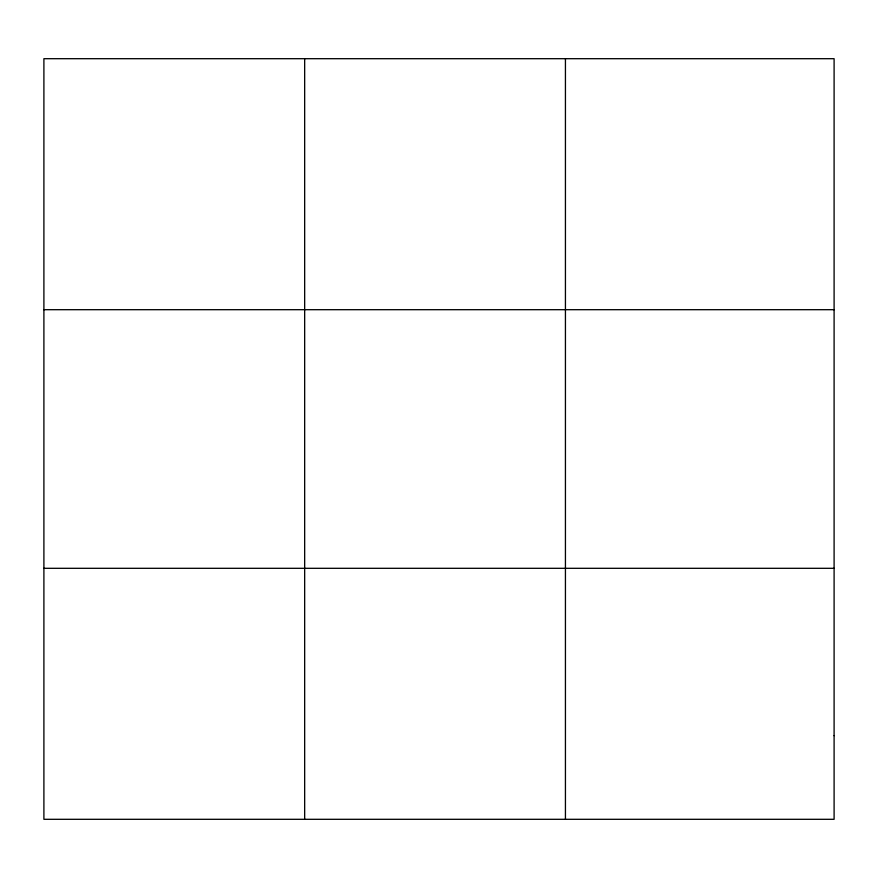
<?xml version="1.0" encoding="UTF-8"?>
<svg xmlns="http://www.w3.org/2000/svg" width="878" height="878" viewBox="0 0 878 878"><rect width="100%" height="100%" fill="white"/><g stroke="black" fill="none" stroke-linecap="round" stroke-linejoin="round"><path stroke-width="1.32" d="M304.666 819.306L304.666 58.694M565.432 819.306L565.432 58.694M43.9 309.693L834.1 309.693M43.9 568.307L834.1 568.307M834.1 735.643L834.1 819.306L43.9 819.306L43.9 58.694L834.1 58.694L834.1 735.643"/></g></svg>
